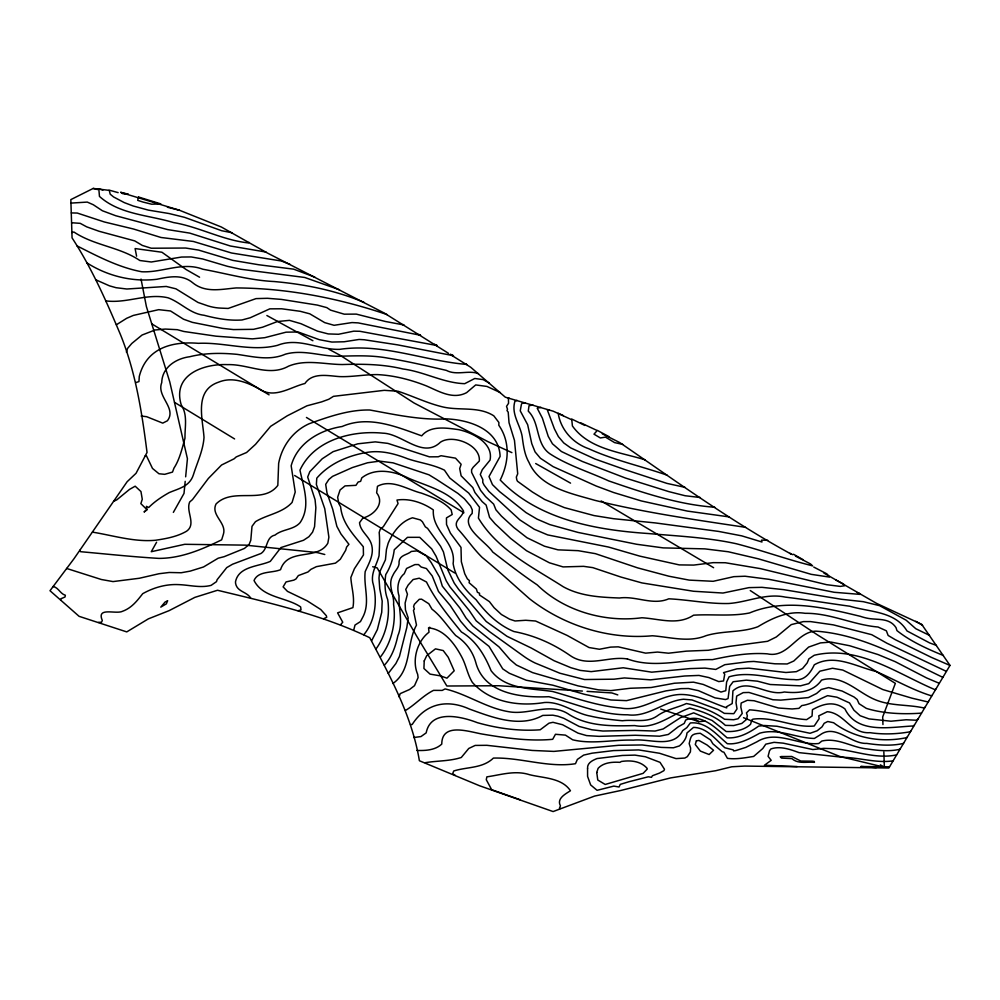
<?xml version="1.0" encoding="UTF-8"?>
<svg xmlns="http://www.w3.org/2000/svg" width="1000" height="1000" viewBox="0 0 1000 1000"><rect width="100%" height="100%" fill="white"/><g stroke="black" fill="none" stroke-linecap="round" stroke-linejoin="round"><path stroke-width="1.5" d="M185.2 481.35L184.013 493.413L173.35 512.388M185.65 476.825L187.425 458.738L169.775 381.925L146.387 306.537L141.037 279.075M399.137 696.925L400.15 693.65L409.55 689.513L414.513 685.675L418.113 677.562L417.663 674.3C411.688 660.475 417.075 641.1 429.012 632.225L428.55 627.85L429.787 627.275L430.025 628.075C445.037 630.138 455.375 644.887 461.962 657.387C466.188 665.438 467.525 674.613 472.362 682.4C490.238 702.463 519.038 706.725 544.4 702.513C561.15 701.35 574.487 713.25 590.3 716.062C600.85 718.525 611.613 719.737 622.362 720.75C633.862 719.262 646.488 723.2 656.85 716.175C665.675 709.625 676.812 707.925 686.413 703.525C699.812 706.1 713.4 711.275 724.575 719.275L733.65 719.737L738.112 718.725L742.237 713.45L740.825 707.1L741.15 703.05L747.375 700.275L754.087 700.738L778.363 708L792.1 708.975L798.913 708.375L801.775 705.575C811.35 704.237 819.025 699.225 827.613 695.662L836.875 697.188L849.525 702.925L853.925 710.188L860.188 715.738L869 718.9L890.962 721.213L906.15 719.762L916.475 720.225L917.925 719.087M392.912 683.5C412.05 670.1 406.15 643.787 416.488 625.112L413.462 610.363L414.4 609.025L413.587 606.575L414.375 604.3L419.288 599.3L421.562 599.163L428.812 603.737L431.95 609.15C441.312 616.2 447.775 626.825 455.737 635.55C465.637 641.963 472.537 651.038 475.763 662.375C484.038 693.975 521.538 697.95 548.85 696.7C574.9 703.363 600.025 714.95 627.65 714.788C647.95 717.625 663.938 701.162 683.5 699.237L692.013 699.963L718.25 709.65L724.35 713.375L733.812 713.675L737.025 708.888L736.012 702.775L736.663 696.087L743.213 692.625L748.975 692.45L772.95 699.762L780.812 700.113L808.375 697.575L816.575 693.487L821.237 689.488L828.65 687.575L842.1 691.038L854.062 697.025L857.175 699.513L859.075 703.725L866.312 708.363C883.9 713.85 904.188 714.388 921.475 713.125M126.412 352.137L127.525 348.462L131.788 343.475L142.075 335.025L155.05 330L165.287 329.062L177.312 329.688L183.85 331.475L216 336.175L252.413 338.875L264.788 337.675L286.075 332.175L298.087 331.975L319.237 339.663L331.9 342.062L344.087 341.775L359.137 339.45L364.325 339.762L397.55 344.85L453.5 355.712L450.288 354.175M388.225 673.475L395.875 663.55L399.45 656.45L406.838 627.425L408.2 617.888L405.45 609.837L405.112 603.1L407.438 594.188L405.737 589.462L408.125 585.087L413.137 579.525L419.25 578.2L426.5 582.025C435.5 600.262 448.55 616.1 461.4 631.975C476.25 640.713 484.787 655.438 491.087 670.7C505.525 689.6 531.487 688.325 552.625 691.5C575.062 697.862 597.175 705.925 620.662 708.012C641.825 712.025 659.025 695.4 679.75 694.5C696.413 694.025 711.513 702.75 726.762 707.9L726.525 706.737L732.2 703.562L732.925 690.863C748.075 677.25 766.912 696.612 784.325 691.988C798.175 693.512 813.112 692.3 821.562 680.1C841.712 673.9 857.325 692.025 874.262 699.287C890.113 706.325 907.862 704.275 924.212 708.037L925.037 707.163M380.462 656.95C391.562 642.837 396.25 622.225 393.587 604.525C394.5 594.637 387.225 585.013 392.9 575.3C394.837 570.612 399.862 567.238 399.05 561.663C399.812 554.85 407.188 555.075 411.362 551.425L417.2 550.887L426.175 555.737L431.15 562.475L439.588 577.225L442.325 586.163L459.963 608.1L466.012 617.975L472.812 625.988L499.113 646.988L510 659.587L516.375 665.013L532.625 672.625L578.162 685.913L598.475 689.862L610.862 690.612L630.3 688.263L651.062 687.525L674.488 683.225L693.5 682.163L703.25 684.45L720.987 692.05L725.775 690.7L726.612 682.038L729.075 676.825C750.487 670.45 772.262 679.513 793.9 679.562C804.425 681.275 810.5 672.938 814.3 664.8C834.362 653.275 856.2 666.787 876.112 671.475C894.575 679.55 912.288 689.95 931.55 695.863L932.15 695.238M384.35 665.212C391.912 657.188 395.513 646.4 397.863 635.75C403.45 622.612 398.438 609.15 399.038 595.962C396.625 588.65 397.775 578.812 404.237 573.737L406.575 568.462L414.925 564.587L418.5 564.55L421.163 567.038L426.413 568.55L432.225 575.95L438.475 591.425L450.2 605.45L460.675 621.337L467.887 629.7L488.988 646.338L502.738 668.875L509.312 673.263L526.263 680.238L552.737 685.175L584.45 694.312L610.913 699.987L626.525 700.65L666.05 690.863L680.95 688.637L688.462 688.525L698.413 690.638L715.05 697.887L725.475 699.562L728.05 698.6L729.663 686.388L733.15 681.737L746.375 680.138L757.463 681.188L770.15 684.5L800.487 685.85L808.75 683.637L819.85 671.2L832.5 668.25L842.763 670.062L882.887 689.575L911.95 698.175L927.875 701.938L928.587 701.2M156.6 542.212L151.275 551.712L184.775 544.3L245.387 545.138L317.3 552.587L324.787 554.5M823.875 573.025L876.663 603.425L921.688 624.338L950 665.4L888.838 768L744.587 766.075L731.825 766.775L715.688 770.725L670.662 777.9L620.837 790.475L594.6 796.075L553.1 811.562L479.6 785.775L419.375 760.738C412.15 716.5 390.363 676.912 369.775 637.737C321.625 614.6 269.163 602.725 217.512 590.262L194.85 597.375L169.125 610.638L148.363 618.862L126.75 631.9L79.088 616.325L50 590.725L74 558.713L127.112 481.75L136.037 473.312L147.037 452.45C141.938 412.562 135.762 372.337 120.475 334.65C106.425 301.375 91.85 268.25 72.062 237.887L70.838 199.613L93.188 188.438L108.775 190.312M60.738 599.888L60.875 598.775L65.025 597L65.35 595.25C60.138 593.787 58.412 587.35 53.05 586.525M363.8 634.75C375.625 620.612 377.725 599.725 372.725 582.337C371.012 572.6 376.8 564.75 379.05 555.75C379.425 548 379.975 540.188 379.175 532.525L380.225 529.325L383.387 526.6L398.062 503.575L396.975 500.05C409.675 498.113 423.175 502.8 433.338 509.938C431.788 531.188 456.4 542.337 453.125 563.55C455.475 577.95 465.1 590.425 476.062 599.7C485.988 613 498.263 625.087 513.925 631.538C534.275 635.375 553.05 643.662 570.075 655.487C588.1 668.05 608.387 655.713 627.413 658.975M353.713 630.175L355 625.062L360.45 621.587L363.175 616.438C370.288 601.962 363.438 586.475 365.188 571.587C369.188 562.688 374.775 553.538 371.15 543.337C368.4 535.712 360.312 531.125 359.513 522.712L362.912 518.025C373.462 515.45 385.275 503.762 376.637 492.8L377.463 486.287C391.7 478.587 407.362 489.675 421.388 493.113C432.05 497 443.462 501.2 451.15 509.95L452.2 514.5L446.45 517.9L446.525 524.5L450.438 533.188L461 547.413L461.35 561.737L464.75 573.775L467.362 578.862L469.462 580.712L469.075 582.7L476.4 589.075L477.388 592.263L479.538 593.263L479.462 594.938L489.412 601.638L494.1 607.7L501.425 614.513L509.562 619.163L515.05 620.975L525.75 620.275L535.575 621.013L567.188 635.45L589.038 647.537L599.412 649.262L610.65 647.113L618.225 646.838L645.612 653.15L657.513 652.062L668.5 653.2L686.413 651.137L708.325 650.275L729.075 646.438L767.562 641.3L776.312 636.975L791.263 624.612L803.388 621.6L810.537 621.587L833.25 624.85L871.75 634.7L886.988 643.263L946.375 671.375M76.85 245.787C97.088 256.075 118.912 267.562 141.788 271.762C162.463 272.825 182.375 261.462 202.887 269.237C226.637 273.562 249.875 280.363 274.2 281.537C304.988 284.312 335.588 290.312 364.137 302.45M86.688 262.738C107.2 275.912 132.137 282.238 156.85 279.275C169 276.75 182.25 273.975 192.8 282.838C205.525 293.212 221.588 289.15 236.2 287.938C287.438 288.15 339.338 298.337 387.2 314.613M893.025 760.85C876.562 763.325 859.575 757.675 843.25 757.312L799.087 752.638C790.4 749.45 780.113 745.713 770.925 748.938L769.55 750.662L768.075 756.338L771.2 760.337L764.45 765.238L797.15 766.55M939.262 683.3L926.625 677.95L895.238 661.688L878.075 654.562L849.625 645.738L830.962 642.075L820.5 642.9L808.637 647.075L793.787 661.025L787.175 663.962L774.925 663.8L753.787 661.438L747.862 661.75L724.825 664.688L715.775 669.438L704.987 668.112L690.075 668.587L651.712 672.175L623.237 667.763L591.188 671.625L580.288 670.4L570.95 667.725L554.05 660.713L531.112 647.95L506.975 636.3L486.225 621.512L458.688 589.438L454.225 583.088L447.8 569.875L443.45 551.925L440.575 546.263L427.55 528.362L425.337 526.862L422.413 521.775L420.363 519.925L412.5 517.788C400.887 521.388 392.788 532.312 388.175 543.212L386.463 549.388L385.425 559.812L379.575 572.238L378.988 578.05L379.75 588.862L382.2 601.075L381.725 612.312L377.362 629.575L371.637 640.738M942.812 677.337C902.663 658.112 861.725 634.45 815.913 631.15C796.625 631.788 788.15 658.425 767.4 653.85C748.85 652.438 730.1 655.812 712.412 659.65C684.025 658.863 655.212 669.025 627.45 658.975M910.812 731.025L910.075 731.8C896.862 734.112 883.388 734.65 870.025 732.675C850.7 734.05 844.287 712.95 827.288 711.712L818.763 715.837L819.137 718.65L814.225 726.025C793.462 727.987 773.962 716.35 753.025 719.15L751.875 719.875L750.537 724.338C744 730.288 734.737 731.888 726.188 731.525L712.075 720.45L693.675 712.862L680.525 717.638L663.2 728.938L655.088 731.05L635.062 730.413L602.9 731.038L591.912 729.788L579.087 726.425L563.825 718.325L557.762 716.162L552.837 715.188L542.775 715.413C519.775 728.225 492.287 717.325 469.525 709.087C446.925 698.825 425.625 703.512 412.2 724.475L410.487 724.6M907.262 736.988L906.637 737.638C881.462 743.025 854.1 738.25 833.625 722.75L827.738 721.5L824.188 723.288L822.038 726.862L817.175 730.763L810.075 733.288L776.963 726.25L764.587 725.512L758.7 726.087C749.575 732.588 738.612 738.7 727.075 737.812C715.925 728.238 701.838 713.288 685.725 720L684.2 723.462L678.275 726.775L668.35 734.45L659.587 736.2L635.375 735.263L599 736.35L586.6 735.6L578.013 733.125L562.6 724.737L552.975 722.312L549.025 723.162L540.188 729.788C518.95 731.35 497.675 728.438 477.25 722.638C461.262 716.438 430.812 709.062 426.175 732.875L420.962 736.575L413.713 737.513M900.15 748.913L899.762 749.312C889.1 751.712 878.025 750.562 867.325 748.962C851.838 747.562 837.962 737.337 821.9 741.025L818.725 743.525C798.312 745.725 776.413 729.538 757 741.775L745.788 747.4L735.837 750.562L733.625 750.913L733.288 749.912L724.825 747.738C715.588 739.525 707.075 727.7 693.512 727.387L686.975 732.962C686.612 738.288 683.35 742.588 679.463 745.9L673.388 747.788L661.137 747.387L642.237 744.963L618.55 745.3L553.862 751.4L532.188 750.438L486.863 745.312L475.175 745.425L468.762 748.462L461.3 757.475C449.613 761.287 437.238 760.675 425.163 762.7L425.913 763.2M896.587 754.887C876.263 759.275 855.5 750.888 835.362 748.775L823.737 748.363L812.85 749.55L783.263 743.162L774.05 742.337L765.788 744.163L762.788 748.512L753.637 756.438C744.862 757.8 736.3 759.513 727.438 758.35L723.888 752.175L722.3 751.762L712.837 743.775L710.562 739.95L700.25 733.263C690.962 733.787 691.075 735.812 689.188 743.6L690.612 748.138L690.4 751.925L687.35 756.637L684.812 758.062L676.025 758.6L659.562 753.275L638.725 749.925L613.562 750.588L592.125 753.175L583.675 755.1L577.375 759.412L575.475 763.713C548.125 768.037 520.862 757.288 493.4 758.088C482.5 768.562 467.3 766.725 453.738 770.975L452.663 773.675L455.312 775.425M914.375 725.062L913.5 725.962C890.6 726.938 857.25 734.513 844.925 708.888C833.85 700.675 823.112 703.763 812.438 709.688L812.062 716.038L806.65 719.625C787.325 718.512 768.763 710.975 749.538 709.85L746.462 712.875L747.35 715.812L746.488 719.45L741.8 723.425L733.725 725.562L725.375 725.375C715.575 716.15 702.5 711.4 689.725 708.025C671.287 714.4 655.625 729.65 634.75 725.575C612.875 726.125 589 726.663 569.625 714.837C550.413 701.287 528.9 715.675 508.387 711.65C486.025 707.862 466.85 694.025 445.087 688.925L442.188 690.413L433.55 690.362C423.162 695.5 415.412 704.5 405.412 710.525M935.7 689.262L935.225 689.762C896.938 673.587 858.1 644.75 814.237 655.263L808.875 658.875L807.2 662.9L802.55 668.512L796.35 671.663L785.913 672.5L748.775 668.15L736.963 668.838L723.5 672.638L724.737 674.163L723.55 680.95L718.75 681.6L708.85 677.562L698.925 675.425L684.613 676L650.562 679.85L624.388 677.938L614.025 679.188L584.513 679.525L559.85 673.213L535.15 663.025A53.663 32.6 16.3 0 1 523.875 656.363L489.412 631.587L476.213 620.862L469.237 610.5L449.85 586.788L446.238 580.837L436.062 556.213L431.712 548.9L419.712 537.325L407.475 537.337L394.25 549.788C393.137 558.638 390.562 566.888 385.737 574.6C384.625 582.938 384.538 591.6 387.688 599.55C390.325 616.225 385.938 635.462 376.1 648.825M903.7 742.95L903.2 743.475C891.162 746.188 878.838 745.138 866.737 743.4C850.387 744.137 835.638 723.312 819.975 734.975L814.362 738.45C796 738.175 778.1 727.85 759.675 733.225C749.875 738.6 738.713 744.85 727.337 743.713C716.587 734.65 706.05 721.35 690.337 722.962L686.875 727.613L682.675 730.612C673.388 749.013 649.525 738.363 633.4 740.138C613.175 739.438 592.525 744.625 572.663 739.788L565.45 735.125L555.462 734.287L552.688 739.312C529.612 741.438 506.438 738.125 483.7 734.3C470.538 732.362 441.838 721.438 441.763 744.1C435.213 750.212 425.45 750.763 416.938 750.438M116.363 324.775L126.638 318.312L133.325 315.425L158.688 309.662L170.538 310.975L183.538 319.225L192.387 322.362L222.575 328.375L233.5 329.588L253.525 329.325L262.55 327.212L277.45 321.525L289.45 320.363L300.95 323.7L317.488 331.138L328.275 333.925L338.475 334.263L353.775 331.163L359.862 331.287L437.188 345.562L434.513 344.288M106.075 301.562L106.662 300.988C127.387 303.387 147.537 292.95 168.088 297.812C180.775 302.45 190.1 313.712 204.025 315.25C216.388 318.488 229.188 320.9 242.025 319.975L250.2 317.762L269.812 308.85L281.663 308.788L300.238 311.3L309.762 313.812L324.725 322.638L334.075 325.3L352 322.575L358.162 322.887L420.575 335.275L418.75 334.4M889.45 766.825L860.825 766.5L876.25 767.6M231.975 232.738L221.688 230.725L184.587 217.35L169.1 213.538L148.35 210.113L133.25 206.012L124.237 202.587L113.6 196.962L110.2 194.175L109.2 190.138L118.15 192.638M249.025 242.375L248.363 242.925C222.325 240.075 199.088 226.875 173.45 222.55C148.65 215 119.675 214.575 99.462 196.412L98.825 188.875L102.963 190.025M340.475 624.85L342.738 622.212L337.6 612.85L352.9 607.625C354.913 597.425 351.45 587.6 350.838 577.537L354.375 568.8L363.462 554.95L363.3 546.737C353.438 534.775 342.175 523.138 340.625 506.825L338.8 503.55L337.65 497.262L340.062 489.988L345.037 485.9L355.962 485.337L358.137 482.025L360.637 481.337L361.775 477.887C375.288 467.175 394.462 471.15 408.862 478.338C428.137 486.613 452.062 491.9 463.587 511.175C462.113 518.05 452.337 520.962 457.962 529.113C466.337 538.212 473.3 548.675 482.025 557.275C498.338 570.65 513.85 584.987 529.612 598.837C564.025 625.688 608.775 639.775 652.35 635.763C670.2 637.125 688.85 642.763 706.137 635.65C722.987 630.55 741.275 632.863 757.862 626.75C772.113 618.175 787.925 610.612 805.113 613.312C830.35 612.987 853.288 624.938 878.012 627.013L886.363 630.8L888.138 635.462L895.25 639.675L931.188 657.288L949.925 665.413M266.025 252.05L230.362 246L189.75 233.113L167.675 229.6L115.75 215.738L102.387 210.75L93.312 204.75L87.263 202.087L71.125 203.088M145.175 455.875L146.5 455.925L152.487 468.425L158.963 473.762L164.7 474.325L172.5 472.088L173.975 468.113C179.613 459.538 182.162 448.275 184.975 438.237C184.788 426.95 187.875 414.95 181.213 404.787C172.213 374.925 203.175 363.587 227.575 364.625C248.125 363.95 269.05 377.137 288.562 366.163C305.725 359.062 324.5 364.412 342.35 364.538C362.625 363.9 383.113 364.137 402.987 368.988C424.1 371.675 443.475 383.05 464.712 383.675L474.775 378.488L483.162 379.613L489.412 383.137M323.575 618.725L326.725 617.312L326.325 615.7L320.75 609.513L307.125 600.812L287.475 591.375L283.113 586.888L286.05 581.938L293.837 580.138L295.975 578.962L298.35 575.575L307.962 571.987L310.912 569.35L316.425 566.65L335.475 563.138L340.325 559.25L345.688 550.25L346.6 547.075L348.925 544.3L340.938 533.95L336.875 526.375L332.7 509.212L327 492.987L325.688 484.35L328.837 479.487L332.55 476.375L352.362 467.562L367.525 462.775L379.525 461.138L393.013 462.837L429 474.825L436.375 479.338L457.912 493.4L464.375 498.762L470.562 506.075L472.3 509.963L472.163 513.462C458.288 526.125 486.45 541.962 492.663 551.975C507.35 563.188 521.875 574.575 537.225 584.888C564.163 611.163 604.875 622.65 641.9 617.762C659.362 618.775 677.6 625.7 693.562 615.188C712.175 614 731.075 616.65 749.538 612.962C784.987 598.162 824.65 607.638 860.337 616.325A37.487 22.775 16.3 0 0 866.55 618.062C876.737 620.438 889.013 617.05 896.012 627.638L896.963 630.612C910.45 641.375 927.337 648.938 943.4 655.512M135.787 382.587L138.95 381.587L139.275 376.463C146.463 348.013 171.912 341.125 198.4 343.325C224.862 342.125 251.5 352.013 277.538 345.325C298.538 336.912 318.4 349.988 339.588 349.363C382.7 342.938 424.263 360.95 466.8 364.425L466.05 364.062M298.1 610.737L301.025 609.925L300.637 606.9C285.912 596.975 262.987 598.038 254.025 580.5C258.3 570.612 272.062 573.288 280.538 569.688C287.812 547.263 317.375 561.1 327.837 543.175L328.888 537.2L324.762 508.738L316.375 484.487L316.788 478.162C329.15 463.85 347.388 455.85 365.838 452.612C380.2 449.825 394.462 453.625 407.762 458.8C419.925 462.887 432.962 464.425 444.438 470.163L449.812 478.05L468.7 493.05L479.538 507.35L478.413 518.1C497.725 550.175 532.75 567.2 563.25 586.75C580.475 596.275 600.337 597.275 619.425 598C636.038 595.675 652.75 605.775 668.775 598.812C688.787 599.775 708.612 604 728.763 603.5C747.725 602.2 765.775 592.938 785.337 597.112C806.9 599.738 828.337 603.288 849.85 606.237C869.75 612.175 894.9 611.038 907.013 630.95L929.6 642.9L936.462 645.438M922.588 625.312L915.75 621.312M929.525 635.375L915.8 628.713L906.137 620.212L879.575 605.662L863.35 601.688L841.475 599.288L783.587 589.637L761.988 587.337L748.975 587.625L722.962 593.038L693.538 591.263L641.9 582.913L620.938 577.062L592.812 567.638L583.587 566.337L563.088 566.912L549.388 562.788L526.55 550.75L510.725 538.5L495.012 523.7L489.575 517.4L486.138 505.075L482.137 501.6L474.95 492.537L472.788 487.562L461.138 475.812L459.688 468.55L461.15 464.3L455.525 458.162L441.05 455.725L438.2 456.788L429.4 456.85L387.85 443.387L375.262 441.875L357.788 443.812L333.113 451.662L322.212 458.787L309.825 471.662L307.675 477.038L315.075 499.675L315.85 507.725L314.562 526.675L312.575 532.137L308.938 536.688L303.512 540.275L280.938 547.562L270.287 561.388C258.425 566.625 238.775 566.225 235.525 581.663L235.538 583.112C236.925 591.95 246.75 591.538 250.65 597.987M71.65 222.738L80.237 223.35L86.7 226.85L99.1 231.275L134.713 240.888L142.325 245.425L151.263 248.225L185.675 248.038L198.562 250.075L232.812 260.375L258.712 264.75L293.65 269.163L314.8 277.113M71.338 212.925L77.275 213.05L104.375 221.975L133.463 229L161 237.488L193.388 241.462L231.513 253L281.45 261L290.138 264.438M71.963 232.55L73.913 232.013C94.138 245.562 119.938 247.013 139.85 260.512L151.287 262L181.562 257.05L191.163 256.938L202.638 258.962L227.512 266.337L240.75 269.25L304.775 277.475L339.462 289.775M548.875 409.675L547.388 410.087L554.425 428.9L558.387 436.587L563.763 442.95L570.675 447.887L595.262 459.113L625.638 469.85L666.938 483.387L685.05 487.362M517.025 400.375L514.913 401.3C510.763 414.925 521.213 425.637 522.438 438.575C523.562 446.75 524.825 455.238 528.987 462.388C539.85 487.438 571.1 493.425 594.837 500.325C644.513 512.562 695.138 519.763 745.512 527.325M524.987 402.7L522.188 403.2L521.438 404.25L520.237 410.838L527.675 424.75L531.775 443.663L535.087 451.938L540.462 458.3L553.125 466.637L596.2 486.025L613.638 492.525L641.275 500.925L687.35 511.087L729.287 516.925M532.95 405.025L529.012 405.737L528.275 411.15C540.2 422.863 535.35 443.688 549.85 453.75C568.013 465.575 589.05 471.85 608.638 480.887C643.112 492.7 678.225 504.65 714.775 507.238M540.913 407.35L537.212 408.212L542.375 418.125L548.225 436.35L552.45 443.787L561.413 451.512L582.325 461.463L625.562 478.075L668.838 491.625L685.113 495.737L700.2 497.512M509.062 398.038L508.4 398.338L508.562 403.263L506.525 406.375L507.525 409.25L506.975 410.538L508.2 412.137L509.038 422.725L514.475 440.387L517.712 473.787L516.337 477.075L516.8 479.837L517.475 481.25L532.325 491.962L544.65 499.475L564.375 507.612L594.025 515.575L613.55 518.7L655.337 522.925L718.725 531.438L741.762 535.862L762 542.013L761.513 540.125L767.738 540.288M660.688 709.05L698.875 721.663L705.025 721.112M113.6 501.35L116.788 499.85L129.55 489.375L135.175 486.2L140.963 491.562L142.275 499.275L140.85 503.638L146.975 509.663L144.238 511.863L146.975 509.663L146.45 506.362L148.713 507.5C154.65 501.5 161.8 496.763 169.188 492.612C178.875 488.45 189.725 486.538 193.412 474.725C197.3 462.287 203.137 450.45 204.013 437.413C202.688 418.387 193.938 390.412 218.688 382.137C233.562 376 249.462 383.237 262.325 390.75C276.488 397.6 291.163 386.925 304.925 383.5C312.525 372.175 327.975 375.788 339.438 376.6C352.175 377.088 364.762 374.45 377.463 374.613C394.25 375.438 410.812 379.75 426.413 385.913C439.113 391.375 452.95 399.913 466.625 392.638L475.7 384.925L486.962 386.438L500.35 392.612M98.425 622.388L101.562 622.188L102.3 620.45C96.263 606.525 115.85 614.587 122.487 611.3C131.637 608.025 137.15 600.788 142.725 593.675C153.562 587.575 166.025 583.987 178.575 584.612C189.65 585 200.125 588.162 211.1 585.375L216.488 581.65L217.1 579.738L226.725 567.612L232.525 564.237L260.988 553.488C268.225 548.862 265.613 537.087 275.012 535.087C282.462 528.987 293.575 530.025 300.113 522.625C311.075 506.325 303.412 487.238 299.975 470.138C313.975 439.812 352.262 430.138 382.825 433.175C402.125 433.525 422.762 459.288 440.412 442.212C452.7 433.825 480.95 444.925 479.312 461.05L473.113 467.325L471.587 469.675L471.625 472.4L480.625 490.425L485.625 496.675L493.65 504.113L495.925 509.812L501.4 516.075L513.7 527.375L526.987 537.75L544.5 546.225L558.013 549.85L578.138 550.675L595.413 553.663L637.6 567.863L668.925 576.225L689.188 580.112L713.162 581.3L733.85 576.663L745.013 576.225L769.062 579.338L834.2 592.288L860.15 594.388L857.325 592.6L858.838 592.888M582.413 691.062L498.688 685.738L446.863 686.012L416.662 636.1L377.175 567.9L372.688 566.75M587.062 691.363L611.875 692.938L617.788 694.9M141.125 416.025L146.637 416.688L162.738 423.125L167.413 420.763C177.087 407.962 156.163 396.538 161.737 382.6C162.037 367.425 175.9 358.5 189.725 356.737C205.162 352.85 221.3 352.825 237.062 354.35C253.188 356.637 269.7 360.988 285.462 354.162C303.888 348.975 322.062 356.987 340.675 356.2C356.538 355.763 372.475 355.175 388.188 358.2C407.762 361.287 427.013 365.95 446.312 370.363C456.637 375.85 468.6 369.8 478.45 373.663M560.763 808.425L559.438 808.3L560.438 805.8C556.375 798.6 565.612 793.863 570.45 790.763C561.812 777.7 543.3 778.15 529.575 774.712C515.2 770.075 501.138 774.788 486.875 776.85L486.275 779.7L491.662 789.688L520.138 799.737M789.987 553.263L792.712 554.688M883.85 751.988L884.362 767.237L839.862 756.475L743.525 717.688M93.188 188.438L97.725 189.587M167.387 207.213L179.513 210.275L221.337 227L267.375 253.012L384.288 313.062L448.462 353.312M121.675 192.712L179.513 210.275M66.6 568.45L101.337 579.5L113.012 581.587L139.338 578.263L159.037 573.725L169.25 572.475L181.188 572.75L190.175 571.125L203.5 566.987L218.2 558.2L224.088 556.7L244.462 548.425L249.15 544.362L250.787 540.275L252 526.35L255.45 521.688C267.175 514.513 282.5 513.025 292.087 502.438L295.225 492.013L291.163 465.775C297.375 442.863 319.9 429.925 342.1 426.512C368.713 414.938 396.662 426.95 421.712 435.838C430.363 425.275 446.35 427.95 458.387 429.6C472.362 432.512 493.675 443.025 490.037 460.138L482.287 469.675L480.288 474.462L482.812 479.637L482.75 482.362L484.062 485.062L488.875 491.388L519.888 519.938L534.288 529.275L547.7 534.913L608.5 547.038L639.825 556.138L679.287 564.9L693.688 565.087L713.175 562.65L725.3 562.737L760.413 568.625L826.65 584.688L840.325 586.413L844.75 585.725L843.325 583.875L836.087 580.112M622.75 444.375L614.6 442.612L605.5 437.125L600.363 437.962L593.987 434.162L597.362 430.4L608.938 436.637M644.975 459.787C619.8 452.025 588.938 449.1 572.413 425.975L571.712 419.038L584.888 425.438M667.212 475.213C641.175 466.112 613.837 460.225 588.725 448.725C573.062 443.3 560.712 429.837 558.2 413.25L563.35 415.613M580.913 422.925L596.6 430.275M511.9 452.638L488.113 441.737L413.95 402.938L340.05 355.238L329.188 349.425M535.688 463.537L570.55 483.137M571.462 419.613L553.263 411.213L505.325 397.2L470.725 367.262L451.075 354.95M602.288 433.825L619.775 442.587C674.762 480.312 728.838 519.712 787.325 551.975L791.388 554.312M402.975 324.513L403.963 324.975L385.288 321.463L356.325 314.113L344.237 314.175L330.575 310.138L326.825 307.625L317.337 305.087L281.388 299.4L267.425 298.3L256.025 298.612L228.162 308.45L220.963 308.125A31.7 19.25 16.3 0 1 208 305.912L197.963 302.438L175.938 288.825L166.275 286.45L126.85 289.012L116.05 287.7L109.462 285.837L96.275 280.012M795.45 556.1L810.475 563.925L812.55 565.825C786.862 559.438 761.925 550.337 736.3 543.737C707.387 537.425 677.7 536.112 648.3 533.525C595.7 529.987 538.112 519.637 500.213 480C508.888 462.65 510.525 442.05 498.812 425.262L498.888 422.488L493.812 415.838C478.4 405.938 459.387 410.975 442.375 406.838C427.075 403.125 412.9 396.125 397.987 391.238L384.3 390.325L333.475 396.337L328.8 399.25L321.637 401.875L306.938 405.812L287.25 415.8L270.613 426.35L255.55 444.312L246.588 452.5L236.213 456.925L234.137 458.787L221.562 465.012L208.35 478.475L192.438 499.637L189.713 501.95C185.5 511.312 196.663 524.012 186.625 531.188C177.213 536.675 166.25 538.65 155.575 540.25C134.338 542.25 112.95 535.425 92.463 532.137M813.75 567.062L826.912 573.9L829.338 577.062L811.213 574.338L758.138 558.763L728.275 551.763L704.875 548.875L663.188 547.888L636.625 544.263L577.987 532.413L549.75 524.575L537.075 519.138L525.988 512.575L499.625 491.637L492.463 484.625L489 476.538L500.112 456.425C499.125 429.425 469.4 419.825 446.562 418.888C420.513 420.325 395.262 414.6 369.812 410.012C349.025 409.538 328.338 416.85 308.95 423.825C292.725 431.238 281.938 446.213 278.65 463.363L277.825 485.4C262.925 504.888 233.1 486.875 216.05 503.988C210.463 515.125 226.95 522.85 223.4 534.212L221.663 539.812C202.138 549.4 181.2 558.375 158.912 558.387C132.738 556.85 106.638 554.012 80.55 551.7L79.763 550.325M312.887 340.712L266.875 315.512M793.512 554.25L802.938 559.612M199.575 277.213L186.125 269.55L161.925 252.237L135.1 248.562L136.588 256.188M601.15 500.938L713.625 567.712M151.613 323.762L269.062 394.85M306.438 417.463L463.925 512.788M880.35 764.812L884.362 767.237M174.562 402.375L234.6 438.938M294.637 475.487L454.725 572.987M694.875 719.225L698.875 721.663M750.263 590.538L817.575 634.963L895.35 683.363L882.688 716.938L882.95 724.55M424.225 660.925L423.925 668.487L430.087 674.125L440.438 675.863L446.938 678.162L454.2 670.788L448.225 657.262L443.212 650.562L435.475 648.85L426.688 655.725L424.225 660.925M120.825 192.312L122.6 193.625L128.25 194.175L120.825 192.312M587.562 768.35L587.587 776.413L590.65 784.925L597.075 790.325L613.825 786.1L619.038 787L620.262 784.375L629.05 781.7L648.288 776.8L651.525 777.3L652.375 775.75L659.5 773.088L663.875 770.675L664.5 769.287L660.013 762.337L645.4 756.762L634.95 755.113L622.35 755.462L597.038 758.55C592.888 760.212 587.075 762.825 587.562 768.35M596.763 772.5L597.762 780L605.188 784.463L643.112 773.363L647.262 769.075L647.062 768.263C640.562 760.975 630.55 760.125 621.4 761.475L619.913 762.337C612.562 761.875 603.5 762.4 598.1 768.363L596.763 772.5M138.525 197.013L137.713 200.362L142.975 202.05L151.65 204.2L160.85 203.912L138.525 197.013M696.375 740.875L695.263 744.5L700.387 751.1L709.137 754.525L713.55 750.275L707 744.95L698.9 740.425L696.375 740.875M167.562 600.837L166.363 603.837L160.8 607.125L165.075 602.05L167.562 600.837M781.9 756.55L780.25 756.725L781.513 758.1L791.9 758.612C798.175 764.312 806.912 761.562 814.463 762.35L814.25 761.425L812.275 761.162L800.788 761.038L791.762 756.475L781.9 756.55"/></g></svg>
